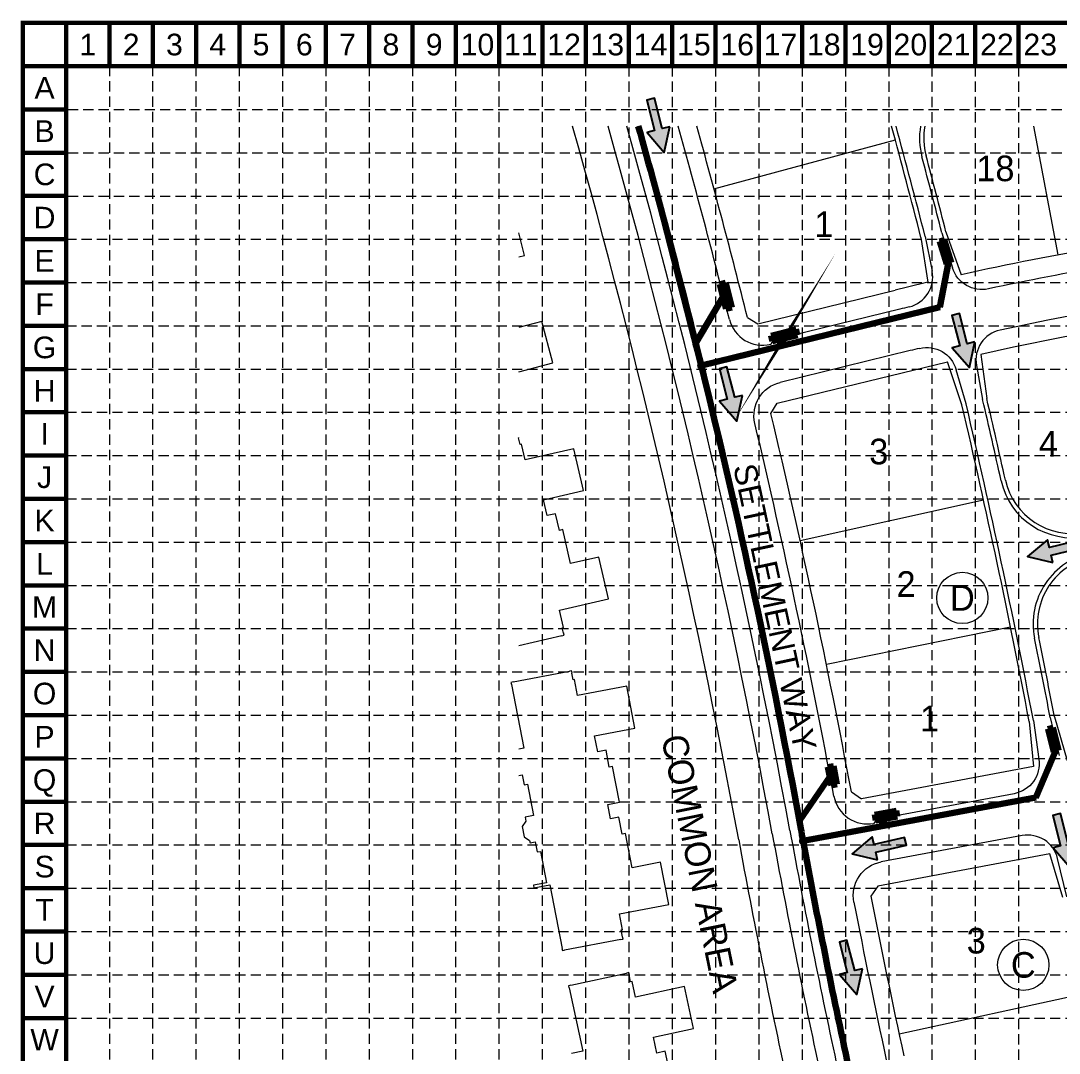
# Model space of a CAD drawing. Header units: inches. Extents: x 5588 to 7212, y 4374 to 5390.
# Drawn here: x 5588 to 6196, y 4786 to 5390 of the extents above; entities that cross this region are included whole.
import ezdxf
from ezdxf.enums import TextEntityAlignment as Align

# ---------------------------------------------------------------- set-up
doc = ezdxf.new("R2010")
doc.units = ezdxf.units.IN
doc.header["$MEASUREMENT"] = 0
doc.linetypes.add('HIDDEN', pattern=[0.375, 0.25, -0.125])
for name, color, linetype, lineweight in [('11', 1, 'Continuous', 0), ('12', 1, 'Continuous', 0), ('13', 1, 'Continuous', 0), ('3', 1, 'Continuous', 0), ('45', 1, 'Continuous', 0), ('STORM', 5, 'Continuous', 0)]:
    doc.layers.add(name, color=color, linetype=linetype, lineweight=lineweight)
for name, color, linetype in [('ARROWS', 252, 'Continuous'), ('BASE', 7, 'Continuous'), ('GRID', 254, 'HIDDEN')]:
    doc.layers.add(name, color=color, linetype=linetype)
doc.styles.add("L200'", font='ARIAL.TTF', dxfattribs={"height": 0.001968503937008})
doc.styles.get("Standard").update_dxf_attribs({"font": 'ARIAL.TTF'})
doc.styles.add('Style-ENGINEERING', font='ENGINEERING.shx')

# ---------------------------------------------------------------- blocks, each defined once
blk = doc.blocks.new('arrow')
blk.add_lwpolyline([(-67.00679329302966, -25.35842018353742), (-59.3270347441985, -25.41938721699262), (-59.57091179542658, -56.1384215279777), (-51.89114823905948, -56.19938584448118), (-51.64727869913713, -25.48035696739953), (-43.96752265407486, -25.54132400085473), (-55.30425519266737, -2.410587189246144), (-67.00678578172392, -25.35840795725562)], close=True)
at = {"color": 254}
for points in [[(-43.96751955730906, -25.54132267721434), (-67.00679354271597, -25.35841771446121), (-55.30425158724847, -2.410596210431322), (-67.00679354271597, -25.35841771446121)], [(-59.57090883123692, -56.13841801592571), (-51.89115083610795, -56.19938633684342), (-59.32703554756517, -25.41938603537892), (-51.64727755243712, -25.48035435629663)]]:
    blk.add_solid(points, dxfattribs=at)

msp = doc.modelspace()

# ---------------------------------------------------------------- hatches: boundary and pattern name
at = {"layer": '45', "linetype": 'Continuous', "lineweight": 80}
h = msp.add_hatch(color=5, dxfattribs=at)
edge = h.paths.add_edge_path()
edge.add_arc((5986.119653438205, 5188.277682668836), 2.5, 0, 360)
h = msp.add_hatch(color=5, dxfattribs=at)
edge = h.paths.add_edge_path()
edge.add_arc((6045.715653438167, 4909.844682668875), 2.5, 0, 360)

# ---------------------------------------------------------------- linework, layer by layer
at = {"layer": '11', "color": 7, "linetype": 'Continuous', "lineweight": 0}
for centre in [(6138.944289226829, 5052.204462837502), (6174.602730319182, 4837.247046912395)]:
    msp.add_circle(centre, 15, dxfattribs=at)
at = {"layer": '12', "color": 7, "linetype": 'Continuous', "lineweight": 0}
for p, q in [((6194.970704280875, 5253.159185317884), (6180.750678551778, 5328.571120744179)), ((5993.477370957715, 5291.909185317884), (6099.757370957685, 5320.51918531787)), ((6129.331810054706, 5266.689133577937), (6138.272156602749, 5241.530705344006)), ((6114.70139812153, 5263.356086998553), (6118.765841211296, 5237.0939360044)), ((6019.174037634499, 5212.835851994766), (6099.620704280898, 5232.51918531787)), ((6013.104037634492, 5216.499185317968), (6019.174037634499, 5212.835851994766)), ((6149.678048251184, 5194.893588705178), (6153.243027672857, 5168.941950736874)), ((6030.584037634531, 5166.212518671718), (6130.14735130103, 5190.57277638391)), ((6138.671984551695, 5165.376838724319), (6130.14735130103, 5190.57277638391)), ((6026.887370957689, 5160.159185317884), (6030.584037634531, 5166.212518671718)), ((6043.917370957717, 5085.92251867168), (6151.330704280861, 5109.639185317866)), ((6059.34070428087, 5013.329185317926), (6167.117370957671, 5035.325851994757)), ((6178.089267973775, 4979.892833362989), (6180.550069969484, 4953.393348084836)), ((6192.833527204277, 4982.651696855974), (6200.208893113, 4957.071818720157)), ((6180.550069969484, 4953.393348084836), (6079.800704280891, 4934.539185317889)), ((6073.967370957705, 4938.532518671666), (6079.800704280891, 4934.539185317889)), ((6190.141813108685, 4902.283068506237), (6089.387370957689, 4883.429185317903)), ((6197.70826029427, 4876.738978484836), (6190.141813108685, 4902.283068506237)), ((6089.387370957689, 4883.429185317903), (6085.424037634499, 4877.602518671732)), ((6209.420704280887, 4820.02918531788), (6101.914037634489, 4796.735851994789))]:
    msp.add_line(p, q, dxfattribs=at)
for centre, radius, start, end in [((1507.191503948985, 4084.208693708716), 4576, 10.40282222065686, 15.77928526243554), ((1507.191503948985, 4084.208693708716), 4596, 10.40282222065686, 15.70884186521962), ((1507.191503948985, 4084.208693708716), 4646, 14.10578333148336, 15.5354902811953), ((1507.191503948985, 4084.208693708716), 4756, 14.35495840244721, 15.16742850744351), ((6156.361769865836, 5321.519017966072), 40, 169.8455314878208, 194.9030138904358), ((1507.191503948985, 4084.208693708716), 4771, 14.35017501733137, 14.90301389043578), ((6532.389255631528, 3463.691367199718), 1821, 97.14508033089761, 102.4993735566272), ((6532.389255631528, 3463.691367199718), 1821, 103.1287974822513, 103.7481472213954), ((6532.389255631528, 3463.691367199718), 1773, 82.1236343230572, 102.4657027771506), ((1507.191503948985, 4084.208693708716), 4771, 12.55462500312123, 13.14167750175087), ((1507.191503948985, 4084.208693708716), 4756, 10.85517728414911, 13.13976350847668), ((1507.191503948985, 4084.208693708716), 4646, 10.59607222188385, 13.39050833269355), ((6203.156730436649, 5129.977115310453), 40, 192.5546250031212, 281.1768055551751), ((6222.892375137644, 5037.039367791455), 40, 101.128691665673, 191.4230999982573), ((1507.191503948985, 4084.208693708716), 4771, 10.85436969875659, 11.42309722173561), ((10471.38082117924, 5729.901824803631), 4518, 190.4028222206568, 192.2237500031146), ((10471.38082117924, 5729.901824803631), 4538, 190.4028222206568, 192.2237500031146), ((10471.38082117924, 5729.901824803631), 4468, 190.9969388857184, 192.2237500031146)]:
    msp.add_arc(centre, radius, start, end, dxfattribs=at)
at = {"layer": '13', "color": 7, "linetype": 'Continuous', "lineweight": 0}
for p, q in [((6126.891311681467, 5266.141829057787), (6133.224433283076, 5245.540489515945)), ((6117.13770356936, 5263.91979673582), (6121.200824384448, 5243.712768554878)), ((6102.353417742577, 5221.347738893194), (6028.185345402673, 5203.201864706077)), ((6028.185345402673, 5203.201864706077), (6026.717942684061, 5200.783863617996)), ((6108.294657526525, 5197.063965096445), (6032.171037207287, 5178.439648833083)), ((6147.170866180664, 5188.306482037021), (6150.814520844246, 5168.347765489089)), ((6141.100492097541, 5165.971024147541), (6135.326958559848, 5185.913934087338)), ((6180.546644576871, 4980.352643957202), (6183.76733334175, 4957.779341391711)), ((6190.376150730403, 4982.191886285976), (6195.649862090171, 4959.924972593509)), ((6169.258888713886, 4937.544063030583), (6088.674750043998, 4922.463286524596)), ((6088.674750043998, 4922.463286524596), (6087.076778265926, 4920.129515713969)), ((6173.899259615502, 4912.978462082058), (6091.370858277298, 4897.533829960347)), ((6200.1657852425, 4877.198847919078), (6194.69477185466, 4899.562906540771))]:
    msp.add_line(p, q, dxfattribs=at)
for centre, radius, start, end in [((1507.191503948985, 4084.208693708716), 4606.5, 10.40282222065686, 15.6721136200992), ((1507.191503948985, 4084.208693708716), 4635.5, 14.12350838776958, 15.57157183551978), ((1507.191503948985, 4084.208693708716), 4758.5, 14.35426101450201, 15.15926855535627), ((6156.361769866186, 5321.519017965257), 42.5, 170.4486293598646, 194.9030126267605), ((1507.191503948985, 4084.208693708716), 4768.5, 14.35107189058517, 14.90301262676055), ((6532.389255633216, 3463.691367199718), 1809.500000000228, 97.57087943090166, 102.0641392693501), ((6532.389255633216, 3463.691367199718), 1784.500000000228, 82.59658744775878, 102.0077940021305), ((6103.55402853781, 5240.164445521733), 18, 283.5713907633698, 11.36912411124471), ((6532.389255633216, 3463.691367199718), 1809.500000000228, 103.5713907633698, 103.748180556923), ((6021.964950836309, 5220.210882650646), 20, 194.1235083877696, 283.7478588154442), ((6164.878209479839, 5191.539126973673), 18, 102.0077940021305, 190.3459600727474), ((6532.389255633216, 3463.691367199718), 1784.500000000228, 103.565757047376, 103.748180556923), ((1507.191503948985, 4084.208693708716), 4768.5, 12.55462373924482, 13.14135933635468), ((1507.191503948985, 4084.208693708716), 4758.5, 10.85504233463755, 13.14008334296319), ((1507.191503948985, 4084.208693708716), 4635.5, 10.58990869752796, 13.34815413217836), ((6203.156730436824, 5129.977115309522), 42.5, 192.5546237392448, 281.1768054708219), ((6222.892375137528, 5037.03936779099), 42.5, 101.1286913870635, 191.423098759449), ((1507.191503948985, 4084.208693708716), 4768.5, 10.85450394185531, 11.42309875944903), ((6083.39778310391, 4939.78822865752), 20, 190.589908697528, 280.5999071735029), ((10471.38082117924, 5729.901824803631), 4507.5, 190.4028222206568, 192.2237500031146), ((6177.210355262958, 4895.285620433119), 18, 13.74652654639305, 100.599907176784), ((10471.38082117924, 5729.901824803631), 4478.5, 191.0170822235317, 192.2237500031146)]:
    msp.add_arc(centre, radius, start, end, dxfattribs=at)
at = {"layer": '13', "color": 7, "linetype": 'Continuous', "lineweight": 0, "extrusion": (0, 0, -1)}
for centre, radius, start, end in [((-6150.429805169917, 5250.829646181622), 18, 257.9358607306499, 342.9118861694046), ((-6118.036937484854, 5180.908420005072), 18, 76.43424295262406, 163.8541080282906), ((-6036.924029051663, 5159.012629795195), 20, 346.6518458678216, 76.2521411926066), ((-6165.94779306806, 4955.236904679755), 18, 171.88001868146, 259.4000928264972), ((-6095.049853437858, 4877.875117013421), 20, 348.9829177764683, 79.4000928297879)]:
    msp.add_arc(centre, radius, start, end, dxfattribs=at)
at = {"layer": '3', "color": 7, "linetype": 'Continuous', "lineweight": 0, "flags": 128}
for points in [[(5879.208364678592, 5251.978759429375), (5882.653870972967, 5252.882685333215), (5879.208364678592, 5266.014513007904)], [(5879.208364678592, 5184.65057734419), (5899.180537619266, 5189.892685333224), (5892.803870972932, 5214.192685333154), (5879.208364678592, 5210.626379797774)], [(5879.208364678592, 5024.436768102184), (5904.410704280877, 5030.212518671718), (5904.440704280847, 5030.089185317936), (5905.740704280894, 5030.385851994813), (5905.440704280847, 5031.685851994743), (5905.320704280852, 5031.659185317884), (5904.63403763452, 5034.652518671662), (5905.487370957666, 5034.845851994775), (5903.147370957699, 5045.052518671685), (5931.700704280856, 5051.595851994775), (5926.09070428087, 5076.085851994766), (5909.517370957694, 5072.289185317889), (5904.950704280856, 5092.23251867162), (5903.000704280845, 5091.785851994836), (5900.767370957694, 5101.532518671666), (5895.894037634529, 5100.415851994841), (5893.764037634524, 5109.715851994771), (5917.157370957708, 5115.075851994757), (5911.544037634494, 5139.565851994747), (5882.994037634506, 5133.022518671657), (5880.87737095768, 5142.255851994808), (5880.027370957703, 5142.059185317908), (5879.117370957671, 5146.02918531788), (5879.237370957666, 5146.055851994854), (5879.208364678592, 5146.182958157225)], [(5879.208364678592, 4948.171267461571), (5881.254037634515, 4948.562352010006), (5882.38403763452, 4942.672352010109), (5884.34737095771, 4943.049018656443), (5887.84737095771, 4924.795685333157), (5882.934037634508, 4923.855685333213), (5883.397370957699, 4921.435685333171), (5881.247370957675, 4918.265685333129), (5882.414037634489, 4912.179018656448), (5885.584037634531, 4910.029018656424), (5885.837370957701, 4908.715685333199), (5888.784037634485, 4909.279018656424), (5889.914037634489, 4903.385685333124), (5891.87737095768, 4903.762352010076), (5895.407370957708, 4885.345685333204), (5887.837370957701, 4883.895685333134), (5888.13403763452, 4882.342352010034), (5897.504037634515, 4884.13901865641), (5904.63403763452, 4846.939018656457), (5904.510704280854, 4846.915685333152), (5904.764037634524, 4845.609018656382), (5906.070704280852, 4845.859018656382), (5906.047370957664, 4845.982352010048), (5938.950704280856, 4852.285685333148), (5938.974037634487, 4852.165685333152), (5940.284037634485, 4852.415685333152), (5940.030704280873, 4853.725685333208), (5939.907370957708, 4853.70235201002), (5939.144037634529, 4857.699018656466), (5940.000704280845, 4857.862352010053), (5938.220704280875, 4867.165685333152), (5966.987370957666, 4872.679018656448), (5962.257370957685, 4897.355685333213), (5945.560704280842, 4894.155685333143), (5941.710704280866, 4914.245685333227), (5939.747370957675, 4913.869018656392), (5937.864037634501, 4923.692352010011), (5932.954037634527, 4922.749018656396), (5931.337370957701, 4931.182352010002), (5938.214037634536, 4932.499018656396), (5934.180704280896, 4953.532352010095), (5932.217370957705, 4953.155685333143), (5930.334037634531, 4962.975685333208), (5925.424037634499, 4962.035685333148), (5923.630704280849, 4971.405685333143), (5947.200704280856, 4975.922352010109), (5942.470704280875, 5000.599018656373), (5913.704037634527, 4995.085685333194), (5911.920704280887, 5004.38901865641), (5911.060704280842, 5004.222352010039), (5910.294037634494, 5008.222352010039), (5910.417370957717, 5008.245685333227), (5910.167370957717, 5009.552352010113), (5908.857370957661, 5009.302352010113), (5908.880704280849, 5009.179018656448), (5875.977370957715, 5002.875685333232), (5875.954037634527, 5002.995685333227), (5874.647370957699, 5002.745685333227), (5874.897370957699, 5001.435685333171), (5875.020704280863, 5001.459018656359), (5882.147370957699, 4964.262352010076), (5879.208364678592, 4963.69878696646)], [(5967.050704280891, 4776.849018656373), (5964.930704280896, 4786.622352010062), (5960.044037634494, 4785.562352010006), (5958.024037634534, 4794.88901865641), (5981.480704280884, 4799.969018656368), (5976.160704280877, 4824.525685333138), (5947.534037634485, 4818.322352010015), (5945.527370957703, 4827.579018656471), (5944.674037634499, 4827.392352010081), (5943.810704280842, 4831.372352010062), (5943.934037634508, 4831.39901865642), (5943.650704280868, 4832.70235201002), (5942.34737095771, 4832.419018656438), (5942.37403763451, 4832.295685333157), (5909.63403763452, 4825.20568533319), (5909.607370957661, 4825.325685333185), (5908.304037634503, 4825.045685333157), (5908.587370957701, 4823.742352010057), (5908.710704280866, 4823.769018656415), (5916.727370957715, 4786.752352010067), (5910.050704280891, 4785.305685333166)]]:
    msp.add_lwpolyline(points, dxfattribs=at)
at = {"layer": '45', "color": 5, "linetype": 'Continuous', "lineweight": 80}
for p, q in [((6125.495478816725, 5261.097575391484), (6128.364142074877, 5261.975511117912)), ((6125.495478816725, 5261.097575391484), (6129.555931464989, 5247.830007838857)), ((6126.119911925971, 5260.765787457539), (6128.032354087847, 5261.351077940622)), ((6126.119911925971, 5260.765787457539), (6127.58313816575, 5255.984682041294)), ((6127.554243536071, 5261.204755349275), (6129.017469775908, 5256.423649932914)), ((6128.032354087847, 5261.351077940622), (6129.495580324017, 5256.569972554528)), ((6128.364142074877, 5261.975511117912), (6132.424594726866, 5248.707943535018)), ((6127.58313816575, 5255.984682041294), (6129.495580327743, 5256.569972524144)), ((6127.58313816575, 5255.984682041294), (6129.887719395092, 5248.454440978546)), ((6127.962662464635, 5254.74458282425), (6129.396994078519, 5255.183550685718)), ((6128.300303989659, 5256.20416595864), (6130.604885215393, 5248.673924926044)), ((6128.342186733136, 5253.50448360383), (6129.776518377346, 5253.94345146879)), ((6129.017469779634, 5256.423649902646), (6131.322051039302, 5248.893408843506)), ((6129.495580327743, 5256.569972524144), (6131.800161587469, 5249.039731465121)), ((6128.72171103208, 5252.264384386902), (6130.156042676348, 5252.703352251979)), ((6129.101235334691, 5251.02428513959), (6130.535566948633, 5251.463253001058)), ((6129.480759633634, 5249.784185922778), (6130.915091247518, 5250.223153784013)), ((6129.555931464989, 5247.830007838857), (6132.424594726866, 5248.707943535018)), ((6129.887719395092, 5248.454440978546), (6131.800161587469, 5249.039731465121)), ((5996.836908459243, 5236.049716281196), (6000.230749356024, 5236.901721856514)), ((5996.836908459243, 5236.049716281196), (6000.49459085426, 5221.503836083998)), ((5997.442471440869, 5235.684595350483), (5999.868041827389, 5236.294683910864)), ((5997.442471440869, 5235.684595350483), (6000.858505083992, 5222.110136547549)), ((5999.868041827389, 5236.294683910864), (6003.281628414918, 5222.717577096381)), ((6000.230749356024, 5236.901721856514), (6003.888431751273, 5222.355841659432)), ((6000.858505083992, 5222.110136547549), (6003.281628414918, 5222.717577096381)), ((6000.49459085426, 5221.503836083998), (6003.888431751273, 5222.355841659432)), ((6026.986582592699, 5205.997720109605), (6041.55571379098, 5209.561741085797)), ((6027.816735137882, 5202.598463328396), (6026.986582592699, 5205.997720109605)), ((6027.591275014669, 5205.631113871074), (6041.190081134542, 5208.957277013878)), ((6028.185745241515, 5203.20166528698), (6027.591275014669, 5205.631113871074)), ((6027.816735137882, 5202.598463328396), (6042.385866336279, 5206.162484304355)), ((6028.185745241515, 5203.20166528698), (6041.781919146002, 5206.530292475553)), ((6041.781919146002, 5206.530292475553), (6041.190081134542, 5208.957277013878)), ((6042.385866336279, 5206.162484304355), (6041.55571379098, 5209.561741085797)), ((6189.071403258002, 4975.608413939787), (6191.98827629832, 4976.309735331991)), ((6189.071403258002, 4975.608413939787), (6192.315014611801, 4962.11787615002)), ((6189.67443560796, 4975.239155323202), (6191.619017624575, 4975.706702917539)), ((6189.67443560796, 4975.239155323202), (6190.843304624885, 4970.377700268248)), ((6191.132872110918, 4975.589816048931), (6192.301741127843, 4970.728360993861)), ((6191.619017624575, 4975.706702917539), (6192.787886639753, 4970.845247892853)), ((6191.98827629832, 4976.309735331991), (6195.231887653981, 4962.81919751184)), ((6190.843304624885, 4970.377700268248), (6192.787886641558, 4970.845247862236)), ((6190.843304624885, 4970.377700268248), (6192.684273226407, 4962.720908530596)), ((6191.146480019133, 4969.116760363992), (6192.604916524013, 4969.467421059338)), ((6191.449655382823, 4967.855820458456), (6192.908091918203, 4968.206481155431)), ((6191.572522893477, 4970.553030601543), (6193.413491493195, 4962.896238894159)), ((6192.301741129706, 4970.728360963477), (6194.142709761787, 4963.071569227571)), ((6192.787886641558, 4970.845247862236), (6194.628855273639, 4963.188456126446)), ((6191.752830777072, 4966.594880554317), (6193.21126731251, 4966.945541251408)), ((6192.056006173241, 4965.333940619793), (6193.514442678179, 4965.684601315022)), ((6192.315014611801, 4962.11787615002), (6195.231887653981, 4962.81919751184)), ((6192.35918156749, 4964.073000715886), (6193.817618072369, 4964.423661410882)), ((6192.684273226407, 4962.720908530596), (6194.628855273639, 4963.188456126446)), ((6060.007387933192, 4953.208386709754), (6063.445860119873, 4953.856976319295)), ((6060.007387933192, 4953.208386709754), (6062.050954865745, 4942.401694831512)), ((6060.590423915348, 4952.811985575668), (6063.047459145879, 4953.273965616901)), ((6060.590423915348, 4952.811985575668), (6062.448330639849, 4942.982718334025)), ((6063.047459145879, 4953.273965616901), (6064.90440387033, 4943.447710775029)), ((6063.445860119873, 4953.856976319295), (6065.488427132588, 4943.050297080962)), ((6062.050954865745, 4942.401694831512), (6065.488427132588, 4943.050297080962)), ((6062.448330639849, 4942.982718334025), (6064.90440387033, 4943.447710775029)), ((6087.631968908465, 4925.319895249982), (6100.410171339683, 4927.71141785181)), ((6088.274154471221, 4921.881312151746), (6087.631968908465, 4925.319895249982)), ((6088.21663364435, 4924.920038471188), (6100.010364763659, 4927.127751857232)), ((6088.674859382898, 4922.462930460883), (6088.21663364435, 4924.920038471188)), ((6100.470587984937, 4924.67054344139), (6100.010364763659, 4927.127751857232)), ((6101.053305440919, 4924.271785809499), (6100.410171339683, 4927.71141785181)), ((6088.274154471221, 4921.881312151746), (6101.053305440919, 4924.271785809499)), ((6088.674859382898, 4922.462930460883), (6100.470587984937, 4924.67054344139))]:
    msp.add_line(p, q, dxfattribs=at)
at = {"layer": 'BASE', "const_width": 2.534400000010635}
for points in [[(5588.921527968395, 4375.269042714413), (7210.937527975201, 4375.269042714413), (7210.937527975201, 5389.029042718666), (5588.921527968395, 5389.029042718666)], [(5614.265527968501, 4400.613042714518), (7185.593527975095, 4400.613042714518), (7185.593527975095, 5363.68504271856), (5614.265527968501, 5363.68504271856)]]:
    msp.add_lwpolyline(points, close=True, dxfattribs=at)
for points in [[(5614.265527968501, 5363.68504271856), (5614.265527968501, 5389.029042718666)], [(5639.609527968608, 5363.68504271856), (5639.609527968608, 5389.029042718666)], [(5664.953527968714, 5363.68504271856), (5664.953527968714, 5389.029042718666)], [(5690.29752796882, 5363.68504271856), (5690.29752796882, 5389.029042718666)], [(5715.641527968926, 5363.68504271856), (5715.641527968926, 5389.029042718666)], [(5740.985527969033, 5363.68504271856), (5740.985527969033, 5389.029042718666)], [(5766.329527969139, 5363.68504271856), (5766.329527969139, 5389.029042718666)], [(5791.673527969246, 5363.68504271856), (5791.673527969246, 5389.029042718666)], [(5817.017527969352, 5363.68504271856), (5817.017527969352, 5389.029042718666)], [(5842.361527969459, 5363.68504271856), (5842.361527969459, 5389.029042718666)], [(5867.705527969565, 5363.68504271856), (5867.705527969565, 5389.029042718666)], [(5893.049527969672, 5363.68504271856), (5893.049527969672, 5389.029042718666)], [(5918.393527969777, 5363.68504271856), (5918.393527969777, 5389.029042718666)], [(5943.737527969884, 5363.68504271856), (5943.737527969884, 5389.029042718666)], [(5969.08152796999, 5363.68504271856), (5969.08152796999, 5389.029042718666)], [(5994.425527970096, 5363.68504271856), (5994.425527970096, 5389.029042718666)], [(6019.769527970203, 5363.68504271856), (6019.769527970203, 5389.029042718666)], [(6045.113527970309, 5363.68504271856), (6045.113527970309, 5389.029042718666)], [(6070.457527970416, 5363.68504271856), (6070.457527970416, 5389.029042718666)], [(6095.801527970521, 5363.68504271856), (6095.801527970521, 5389.029042718666)], [(6121.145527970628, 5363.68504271856), (6121.145527970628, 5389.029042718666)], [(6146.489527970734, 5363.68504271856), (6146.489527970734, 5389.029042718666)], [(6171.833527970841, 5363.68504271856), (6171.833527970841, 5389.029042718666)], [(5614.265527968501, 5363.68504271856), (5588.921527968395, 5363.68504271856)], [(5614.265527968501, 5338.341042718454), (5588.921527968395, 5338.341042718454)], [(5614.265527968501, 5312.997042718347), (5588.921527968395, 5312.997042718347)], [(5614.265527968501, 5287.653042718241), (5588.921527968395, 5287.653042718241)], [(5614.265527968501, 5262.309042718134), (5588.921527968395, 5262.309042718134)], [(5614.265527968501, 5236.965042718028), (5588.921527968395, 5236.965042718028)], [(5614.265527968501, 5211.621042717921), (5588.921527968395, 5211.621042717921)], [(5614.265527968501, 5186.277042717816), (5588.921527968395, 5186.277042717816)], [(5614.265527968501, 5160.933042717709), (5588.921527968395, 5160.933042717709)], [(5614.265527968501, 5135.589042717603), (5588.921527968395, 5135.589042717603)], [(5614.265527968501, 5110.245042717496), (5614.265527968501, 5135.589042717603)], [(5614.265527968501, 5110.245042717496), (5588.921527968395, 5110.245042717496)], [(5614.265527968501, 5084.90104271739), (5588.921527968395, 5084.90104271739)], [(5614.265527968501, 5059.557042717283), (5588.921527968395, 5059.557042717283)], [(5614.265527968501, 5034.213042717177), (5588.921527968395, 5034.213042717177)], [(5614.265527968501, 5008.869042717071), (5588.921527968395, 5008.869042717071)], [(5614.265527968501, 4983.525042716965), (5588.921527968395, 4983.525042716965)], [(5614.265527968501, 4958.181042716858), (5588.921527968395, 4958.181042716858)], [(5614.265527968501, 4932.837042716752), (5588.921527968395, 4932.837042716752)], [(5614.265527968501, 4907.493042716646), (5588.921527968395, 4907.493042716646)], [(5614.265527968501, 4882.149042716539), (5588.921527968395, 4882.149042716539)], [(5614.265527968501, 4856.805042716433), (5588.921527968395, 4856.805042716433)], [(5614.265527968501, 4831.461042716326), (5588.921527968395, 4831.461042716326)], [(5614.265527968501, 4806.11704271622), (5588.921527968395, 4806.11704271622)]]:
    msp.add_lwpolyline(points, dxfattribs=at)
at = {"layer": 'GRID', "color": 252, "linetype": 'HIDDEN', "lineweight": 0, "ltscale": 24}
for p, q in [((5639.524792474348, 5363.925658643831), (5639.524792474348, 4476.53310731484)), ((5664.868792474454, 5363.925658643831), (5664.868792474454, 4476.53310731484)), ((5690.212792474561, 5363.925658643831), (5690.212792474561, 4476.53310731484)), ((5715.556792474667, 5363.925658643831), (5715.556792474667, 4476.53310731484)), ((5740.900792474774, 5363.925658643831), (5740.900792474774, 4476.53310731484)), ((5766.24479247488, 5363.925658643831), (5766.24479247488, 4476.53310731484)), ((5791.588792474987, 5363.925658643831), (5791.588792474987, 4476.53310731484)), ((5816.932792475093, 5363.925658643831), (5816.932792475093, 4476.53310731484)), ((5842.2767924752, 5363.925658643831), (5842.2767924752, 4476.53310731484)), ((5867.620792475305, 5363.925658643831), (5867.620792475305, 4476.53310731484)), ((5892.964792475412, 5363.925658643831), (5892.964792475412, 4476.53310731484)), ((5918.308792475518, 5363.925658643831), (5918.308792475518, 4476.53310731484)), ((5943.737527969884, 5363.68504271856), (5943.737527969884, 4476.53310731484)), ((5969.08152796999, 5363.68504271856), (5969.08152796999, 4476.53310731484)), ((5994.425527970096, 5363.68504271856), (5994.425527970096, 4476.53310731484)), ((6019.769527970203, 5363.68504271856), (6019.769527970203, 4476.53310731484)), ((6045.113527970309, 5363.68504271856), (6045.113527970309, 4476.53310731484)), ((6070.457527970416, 5363.68504271856), (6070.457527970416, 4476.53310731484)), ((6095.801527970521, 5363.68504271856), (6095.801527970521, 4476.53310731484)), ((6121.145527970628, 5363.68504271856), (6121.145527970628, 4476.53310731484)), ((6146.489527970734, 5363.68504271856), (6146.489527970734, 4476.53310731484)), ((6171.833527970841, 5363.68504271856), (6171.833527970841, 4476.53310731484)), ((5615.198694923522, 5338.257762131019), (7186.526694930115, 5338.257762131019)), ((5615.198694923522, 5312.913762130913), (7186.526694930115, 5312.913762130913)), ((5615.198694923522, 5287.569762130806), (7186.526694930115, 5287.569762130806)), ((5614.265527968501, 5262.309042718134), (7185.593527975095, 5262.309042718134)), ((5614.265527968501, 5236.965042718028), (7185.593527975095, 5236.965042718028)), ((5614.265527968501, 5211.621042717921), (7185.593527975095, 5211.621042717921)), ((5614.265527968501, 5186.277042717816), (7185.593527975095, 5186.277042717816)), ((5614.265527968501, 5160.933042717709), (7185.593527975095, 5160.933042717709)), ((5614.265527968501, 5135.589042717603), (7185.593527975095, 5135.589042717603)), ((5614.265527968501, 5110.245042717496), (7185.593527975095, 5110.245042717496)), ((5614.265527968501, 5084.90104271739), (7185.593527975095, 5084.90104271739)), ((5614.265527968501, 5059.557042717283), (7185.593527975095, 5059.557042717283)), ((5614.265527968501, 5034.213042717177), (7185.593527975095, 5034.213042717177)), ((5614.265527968501, 5008.869042717071), (7185.593527975095, 5008.869042717071)), ((5614.265527968501, 4983.525042716965), (7185.593527975095, 4983.525042716965)), ((5614.265527968501, 4958.181042716858), (7185.593527975095, 4958.181042716858)), ((5614.265527968501, 4932.837042716752), (7185.593527975095, 4932.837042716752)), ((5614.265527968501, 4907.493042716646), (7185.593527975095, 4907.493042716646)), ((5614.265527968501, 4882.149042716539), (7185.593527975095, 4882.149042716539)), ((5614.265527968501, 4856.805042716433), (7185.593527975095, 4856.805042716433)), ((5614.265527968501, 4831.461042716326), (7185.593527975095, 4831.461042716326)), ((5614.265527968501, 4806.11704271622), (7185.593527975095, 4806.11704271622))]:
    msp.add_line(p, q, dxfattribs=at)
at = {"layer": 'STORM', "color": 5, "linetype": 'Continuous', "lineweight": 100}
for p, q in [((6130.887974348081, 5248.974150403476), (6125.741740626794, 5222.437175639047)), ((5982.819880250596, 5201.580448021371), (5999.14987094245, 5228.8978519948)), ((6125.741740626794, 5222.437175639164), (5986.120066901773, 5188.277499567092)), ((6031.681713226995, 5199.424577771061), (6034.983845402649, 5204.865864706067)), ((6193.883214611838, 4963.489435092387), (6181.952976828486, 4935.34155312898)), ((6043.556353165406, 4921.563430167925), (6061.519870942446, 4947.896851994753)), ((6181.952976828486, 4935.34155312898), (6045.716012822975, 4909.845726716289)), ((6090.976755613623, 4918.316217583212), (6094.572250044019, 4923.56728652453))]:
    msp.add_line(p, q, dxfattribs=at)
at = {"layer": 'STORM', "lineweight": 80, "const_width": 2}
for points in [[(5949.196599009767, 5328.670427316029), (6004.798679092943, 5111.647460490429), (6023.762234672307, 5021.266575954804), (6059.073725758644, 4840.764040180482), (6109.365280322629, 4609.565443303916), (6151.795180638699, 4627.054877683804), (6109.240372637811, 4609.496420585368), (6106.161885435489, 4624.701680704304), (6122.64057536998, 4649.862795317538), (6106.161885435489, 4624.701680704304), (6102.902414970697, 4638.820862581313), (6094.210346086227, 4643.70829703597)], [(6131.072641378603, 5249.632056551884), (6125.335569403789, 5222.39163940632), (6031.70848951528, 5199.36111389591), (6034.942978443098, 5204.921368852025), (6031.536896475911, 5199.508109773036), (5985.640497851491, 5188.042156804033), (5981.873512403472, 5200.663704929575), (5999.10049681575, 5228.901135202119)], [(6193.805798633999, 4963.604381882993), (6182.008312096019, 4935.574568872835), (6090.931918001195, 4918.42448246479), (6094.660722447676, 4923.578782800221), (6091.019264793547, 4918.337119580778), (6046.344392457089, 4910.068889773625)], [(6061.527054427774, 4947.984820720769), (6043.223206315699, 4921.113842596977)]]:
    msp.add_lwpolyline(points, dxfattribs=at)
at = {"layer": 'STORM', "color": 5, "linetype": 'Continuous', "lineweight": 100}
for centre, radius, start, end in [((1507.191503948985, 4084.208693708716), 4613, 13.84752084353866, 15.6494641644288), ((1507.191503948985, 4084.208693708716), 4613, 10.40282222065686, 13.84752084353866), ((10471.38082117924, 5729.901824803631), 4501, 190.4028233798938, 190.4975919564263), ((10471.38082117924, 5729.901824803631), 4501, 190.4975919564263, 192.2237500031146)]:
    msp.add_arc(centre, radius, start, end, dxfattribs=at)

# ---------------------------------------------------------------- block references
at = {"layer": 'ARROWS', "zscale": 0.5976}
for p, xscale, yscale, rotation in [((5932.856412555798, 5303.277279933346), 0.5976000000004028, 0.5976000000003125, 194.9423840715605), ((6111.465808911985, 5177.182602163003), 0.5976000000004028, 0.5976000000003232, 194.9423840715605), ((5975.371710749992, 5145.912235664443), 0.5976000000004028, 0.5976000000003221, 194.9423840715605), ((6167.817103753333, 5108.233195098832), 0.5976000000003391, 0.5975999999994883, 103.621813869399), ((6170.556534056152, 4884.334802009528), 0.5976000000004028, 0.597600000000341, 194.9423840715605), ((6065.166728148049, 4934.131157430327), 0.5976000000003391, 0.5975999999995167, 103.621813869399), ((6045.603581271259, 4810.057516236738), 0.5976000000004028, 0.597600000000341, 194.9423840715605)]:
    msp.add_blockref('arrow', p, dxfattribs=dict(at, xscale=xscale, yscale=yscale, rotation=rotation))

# ---------------------------------------------------------------- texts
at = {"layer": '11', "color": 7, "linetype": 'Continuous', "lineweight": 0, "style": 'Style-ENGINEERING'}
for s, p in [('18', (6158.268242658278, 5303.824852994833)), ('1', (6057.803241408243, 5271.08585299489)), ('4', (6189.282241658237, 5142.537852994822)), ('3', (6089.998241658252, 5137.97185299483)), ('2', (6105.975241658207, 5060.341852994826)), ('D', (6138.945030404184, 5052.204714721026)), ('1', (6119.669241408223, 4981.570852994876)), ('3', (6147.058241658249, 4851.426852994789)), ('C', (6174.603055330039, 4837.246733424677))]:
    msp.add_text(s, height=15, dxfattribs=at).set_placement(p, align=Align.MIDDLE_CENTER)
msp.add_text('COMMON AREA', height=15, rotation=281.460075739429, dxfattribs=at).set_placement((5985.195212003937, 4896.624613120644), align=Align.MIDDLE_CENTER)
at = {"layer": 'BASE'}
for s, p in [('1', (5626.937527968555, 5376.357042718613)), ('2', (5652.281527968661, 5376.357042718613)), ('3', (5677.625527968767, 5376.357042718613)), ('4', (5702.969527968873, 5376.357042718613)), ('5', (5728.31352796898, 5376.357042718613)), ('6', (5753.657527969086, 5376.357042718613)), ('7', (5779.001527969192, 5376.357042718613)), ('8', (5804.345527969299, 5376.357042718613)), ('9', (5829.689527969405, 5376.357042718613)), ('10', (5855.033527969512, 5376.357042718613)), ('11', (5880.377527969618, 5376.357042718613)), ('12', (5905.721527969724, 5376.357042718613)), ('13', (5931.06552796983, 5376.357042718613)), ('14', (5956.409527969937, 5376.357042718613)), ('15', (5981.753527970043, 5376.357042718613)), ('16', (6007.09752797015, 5376.357042718613)), ('17', (6032.441527970256, 5376.357042718613)), ('18', (6057.785527970363, 5376.357042718613)), ('19', (6083.129527970468, 5376.357042718613)), ('20', (6108.473527970575, 5376.357042718613)), ('21', (6133.817527970681, 5376.357042718613)), ('22', (6159.161527970788, 5376.357042718613)), ('23', (6184.505527970894, 5376.357042718613)), ('A', (5601.593527968448, 5351.013042718507)), ('B', (5601.593527968448, 5325.6690427184)), ('C', (5601.593527968448, 5300.325042718294)), ('D', (5601.593527968448, 5274.981042718187)), ('E', (5601.593527968448, 5249.637042718081)), ('F', (5601.593527968448, 5224.293042717974)), ('G', (5601.593527968448, 5198.949042717869)), ('H', (5601.593527968448, 5173.605042717762)), ('I', (5601.593527968448, 5148.261042717656)), ('J', (5601.593527968448, 5122.91704271755)), ('K', (5601.593527968448, 5097.573042717443)), ('L', (5601.593527968448, 5072.229042717337)), ('M', (5601.593527968448, 5046.88504271723)), ('N', (5601.593527968448, 5021.541042717125)), ('O', (5601.593527968448, 4996.197042717018)), ('P', (5601.593527968448, 4970.853042716912)), ('Q', (5601.593527968448, 4945.509042716805)), ('R', (5601.593527968448, 4920.165042716699)), ('S', (5601.593527968448, 4894.821042716592)), ('T', (5601.593527968448, 4869.477042716486)), ('U', (5601.593527968448, 4844.133042716379)), ('V', (5601.593527968448, 4818.789042716273)), ('W', (5601.593527968448, 4793.445042716166))]:
    msp.add_text(s, height=12.67200000005317, dxfattribs=at).set_placement(p, align=Align.MIDDLE_CENTER)
at = {"layer": 'BASE', "color": 7, "lineweight": 0, "style": "L200'"}
msp.add_text('SETTLEMENT WAY', height=13.3830760311723, rotation=282.1210809765976, dxfattribs=at).set_placement((6004.668838565029, 5129.176421004808))

doc.saveas('drawing.dxf')
